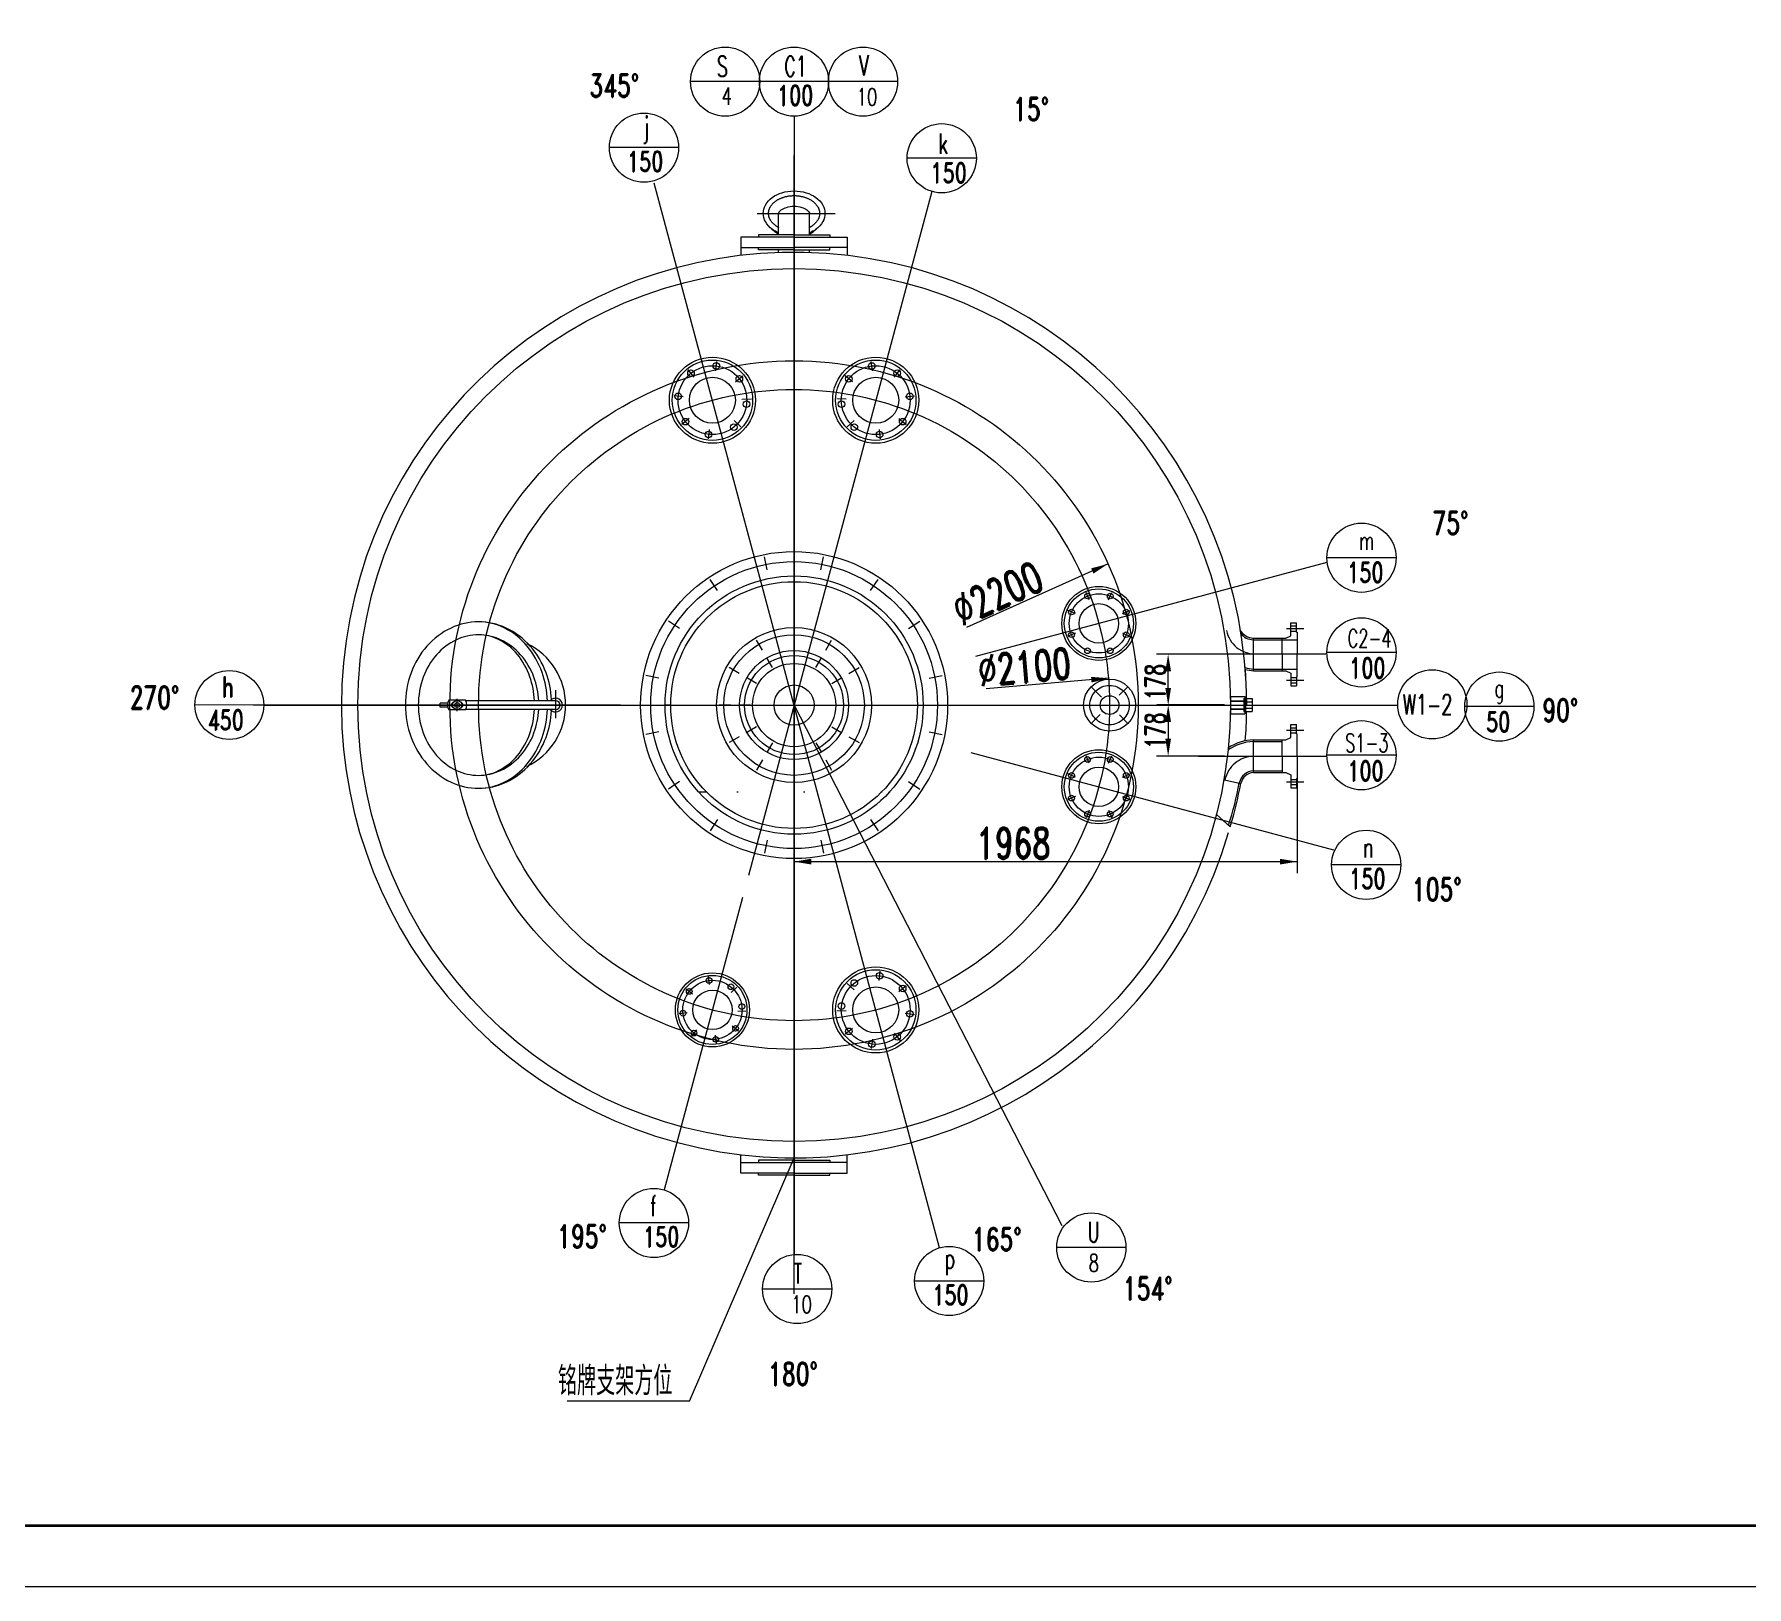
# Model space of a CAD drawing. Header units: millimetres. Extents: x -4 to 1185, y 4 to 845.
# Drawn here: x 366.2 to 647.9, y 4.2 to 259.5 of the extents above; entities that cross this region are included whole.
import ezdxf

# ---------------------------------------------------------------- set-up
doc = ezdxf.new("R2010")
doc.units = ezdxf.units.MM
doc.header["$LTSCALE"] = 20
doc.header["$PDMODE"] = 34
doc.header["$PDSIZE"] = 10
doc.linetypes.add('ACAD_ISO10W100', pattern=[18, 12, -3, 0, -3])
doc.linetypes.add('DASHDOT-M', pattern=[25, 20, -2, 1, -2])
doc.layers.get('0').update_dxf_attribs({"lineweight": 18})
doc.layers.get('DEFPOINTS').update_dxf_attribs({"lineweight": 18})
for name, color, linetype, lineweight in [('A1', 4, 'Continuous', 18), ('DIM_TEXT', 7, 'Continuous', 18), ('M1', 7, 'Continuous', 18), ('中心线', 1, 'ACAD_ISO10W100', 18), ('剖面线层', 4, 'Continuous', 18), ('粗实线层', 7, 'Continuous', 35)]:
    doc.layers.add(name, color=color, linetype=linetype, lineweight=lineweight)
doc.styles.add('HZ', font='romand.shx', dxfattribs={"width": 0.7, "bigfont": 'hz.shx'})
doc.styles.add('ROMANS', font='romans.shx', dxfattribs={"width": 0.7, "bigfont": 'gbcbig.shx'})
doc.dimstyles.get("Standard").update_dxf_attribs({"dimtxt": 9, "dimasz": 2.5, "dimexe": 2, "dimexo": 0.5, "dimgap": 0.7, "dimtad": 1, "dimdec": 3, "dimrnd": 1, "dimdsep": 46, "dimtxsty": 'ROMANS', "dimcen": 0.09, "dimdle": 5, "dimadec": 0, "dimazin": 0, "dimtfac": 1, "dimtdec": 3, "dimtmove": 2, "dimatfit": 3, "dimfxl": 0, "dimtolj": 1, "dimarcsym": 0})

# ---------------------------------------------------------------- blocks, each defined once
blk = doc.blocks.new('*X24')
at = {"layer": 'A1', "linetype": 'Continuous', "transparency": 16777216}
blk.add_hatch(color=0, dxfattribs=at).paths.add_polyline_path([(542.85, 172.35), (540.46, 170.76), (540.07, 171.62)], flags=0)
at = {"layer": 'A1', "color": 0, "linetype": 'Continuous', "transparency": 16777216}
blk.add_line((542.85, 172.35), (519.55, 161.88), dxfattribs=at)
at = {"layer": 'A1', "color": 0, "linetype": 'Continuous', "transparency": 16777216, "insert": (524.7, 167.5), "char_height": 5.096, "width": 25.9881, "attachment_point": 5, "rotation": 24.2024, "style": 'HZ'}
blk.add_mtext('%%C2200', dxfattribs=at)
blk = doc.blocks.new('*X25')
at = {"layer": 'A1', "linetype": 'Continuous', "transparency": 16777216}
blk.add_hatch(color=0, dxfattribs=at).paths.add_polyline_path([(542.92, 153.55), (540.14, 152.84), (540.06, 153.78)], flags=0)
at = {"layer": 'A1', "color": 0, "linetype": 'Continuous', "transparency": 16777216}
blk.add_line((542.92, 153.55), (522.78, 151.83), dxfattribs=at)
at = {"layer": 'A1', "color": 0, "linetype": 'Continuous', "transparency": 16777216, "insert": (529.11, 155.4), "char_height": 5.096, "width": 24.4594, "attachment_point": 5, "rotation": 4.8731, "style": 'HZ'}
blk.add_mtext('%%C2100', dxfattribs=at)
blk = doc.blocks.new('*X26')
at = {"layer": 'A1', "linetype": 'Continuous', "transparency": 16777216}
for points in [[(491.21, 123.39), (494.04, 123.87), (494.04, 122.92)], [(573.97, 123.39), (571.13, 123.86), (571.13, 122.92)]]:
    blk.add_hatch(color=0, dxfattribs=at).paths.add_polyline_path(points, flags=0)
at = {"layer": 'A1', "color": 0, "linetype": 'Continuous', "transparency": 16777216}
for p, q in [((491.21, 138.86), (491.21, 121.51)), ((573.97, 138.85), (573.97, 121.51)), ((491.21, 123.39), (573.97, 123.39))]:
    blk.add_line(p, q, dxfattribs=at)
at = {"layer": 'A1', "color": 0, "linetype": 'Continuous', "transparency": 16777216, "insert": (527.31, 126.41), "char_height": 5.096, "width": 17.3254, "attachment_point": 5, "rotation": 359.9991, "style": 'HZ'}
blk.add_mtext('1968', dxfattribs=at)

msp = doc.modelspace()

# ---------------------------------------------------------------- hatches: boundary and pattern name
at = {"linetype": 'ByBlock'}
for points in [[(553.2153, 154.6929), (552.2716, 154.6913), (552.7387, 157.523)], [(553.2199, 151.9418), (552.2763, 151.9403), (552.7529, 149.1101)], [(552.2763, 146.3417), (553.2199, 146.3401), (552.7529, 149.1719)], [(552.2716, 143.5907), (553.2153, 143.5891), (552.7387, 140.7589)]]:
    msp.add_hatch(color=0, dxfattribs=at).paths.add_polyline_path(points, flags=0)
at = {"layer": 'A1', "linetype": 'Continuous'}
h = msp.add_hatch(dxfattribs=at)
h.set_pattern_fill('ANSI31', scale=14.155, angle=315, style=0)
edge = h.paths.add_edge_path(flags=0)
edge.add_line((491.2079, 169.4295), (491.2079, 170.3731))
edge.add_arc((491.2079, 149.141), 21.2321, 90, 180.000004)
edge.add_arc((491.2079, 149.141), 21.2321, 180.000001, 255.000004)
edge.add_line((485.7126, 128.6323), (485.9568, 129.5438))
edge.add_arc((491.2079, 149.141), 20.2885, 180.000001, 255.000004, ccw=False)
edge.add_arc((491.2079, 149.141), 20.2885, 90, 180, ccw=False)
edge = h.paths.add_edge_path(flags=0)
edge.add_line((469.9757, 149.141), (470.9194, 149.141))
edge.add_arc((491.2079, 149.141), 20.2885, 75.000002, 179.999998, ccw=False)
edge.add_line((496.4589, 168.7382), (496.7031, 169.6497))
edge.add_arc((491.2079, 149.141), 21.2321, 75.000002, 179.999998)
edge = h.paths.add_edge_path(flags=0)
edge.add_line((491.2079, 128.8525), (491.2079, 127.9088))
edge.add_arc((491.2079, 149.141), 21.2321, 270, 360.000004)
edge.add_arc((491.2079, 149.141), 21.2321, 359.999999, 435.000001)
edge.add_line((496.7031, 169.6497), (496.4589, 168.7382))
edge.add_arc((491.2079, 149.141), 20.2885, -0.000001, 75.000001, ccw=False)
edge.add_arc((491.2079, 149.141), 20.2885, -90, 0, ccw=False)
edge = h.paths.add_edge_path(flags=0)
edge.add_line((512.44, 149.141), (511.4964, 149.141))
edge.add_arc((491.2079, 149.141), 20.2885, -104.999994, 0.000002, ccw=False)
edge.add_line((485.9568, 129.5438), (485.7126, 128.6323))
edge.add_arc((491.2079, 149.141), 21.2321, 255.000002, 359.999998)

# ---------------------------------------------------------------- linework, layer by layer
at = {"color": 0, "linetype": 'ByBlock'}
for p, q in [((560.5921, 157.5363), (550.8514, 157.5199)), ((552.7481, 151.9411), (552.7435, 154.6921)), ((562.0217, 149.1562), (550.8656, 149.175)), ((560.6063, 149.1233), (550.8656, 149.1069)), ((552.7481, 146.3409), (552.7435, 143.5899)), ((562.0076, 140.7433), (550.8514, 140.7621))]:
    msp.add_line(p, q, dxfattribs=at)
at = {"layer": 'A1', "color": 1, "linetype": 'DASHDOT-M'}
for p, q in [((491.2079, 245.9727), (491.2079, 58.7777)), ((491.2079, 52.3092), (491.2079, 239.5043)), ((513.8427, 233.6155), (483.6983, 121.1148)), ((485.1381, 229.9926), (497.9654, 229.9926)), ((478.3257, 204.1073), (478.5006, 205.6421)), ((504.09, 204.1073), (503.9151, 205.6421)), ((474.7462, 203.0809), (473.7846, 204.2899)), ((481.5826, 202.302), (482.7915, 203.2636)), ((500.8332, 202.302), (499.6242, 203.2636)), ((507.6695, 203.0809), (508.6311, 204.2899)), ((472.9409, 199.8241), (471.4061, 199.9989)), ((482.6373, 199.4431), (484.1811, 199.497)), ((499.7784, 199.4431), (498.2346, 199.497)), ((509.4748, 199.8241), (511.0096, 199.9989)), ((473.9673, 196.2446), (472.7584, 195.283)), ((477.2242, 194.4393), (477.0493, 192.9045)), ((481.3332, 195.9552), (482.463, 194.9017)), ((501.0825, 195.9552), (499.9528, 194.9017)), ((505.1915, 194.4393), (505.3664, 192.9045)), ((508.4484, 196.2446), (509.6573, 195.283)), ((515.1234, 59.8868), (482.7335, 180.7678)), ((521.1198, 157.1559), (578.9011, 172.6383)), ((539.739, 166.4396), (539.2306, 167.6669)), ((542.9414, 166.4396), (543.4498, 167.6669)), ((537.4745, 164.1751), (536.2472, 164.6835)), ((545.2058, 164.1751), (546.4332, 164.6835)), ((537.4745, 160.9727), (536.2472, 160.4643)), ((545.2058, 160.9727), (546.4332, 160.4643)), ((572.2119, 161.721), (575.0619, 161.721)), ((555.7343, 157.5395), (578.6903, 157.5395)), ((541.7996, 150.45), (540.0851, 152.1645)), ((544.7096, 150.7419), (546.1322, 152.1645)), ((572.2119, 153.2281), (575.0619, 153.2281)), ((462.6371, 149.141), (402.2463, 149.141)), ((403.9629, 149.141), (590.4973, 149.141)), ((540.0851, 146.1175), (541.5657, 147.598)), ((546.1322, 146.1175), (544.74, 147.5096)), ((572.2119, 144.9889), (575.0619, 144.9889)), ((520.2706, 141.3536), (579.9655, 125.3585)), ((539.739, 139.5737), (539.2306, 140.8011)), ((542.9414, 139.5737), (543.4498, 140.8011)), ((557.665, 140.7425), (578.8052, 140.7425)), ((566.9964, 140.7437), (578.8051, 140.7437)), ((537.4745, 137.3093), (536.2472, 137.8177)), ((545.2058, 137.3093), (546.4332, 137.8177)), ((572.2119, 136.4961), (575.0619, 136.4961)), ((537.4745, 134.1069), (536.2472, 133.5985)), ((545.2058, 134.1069), (546.4332, 133.5985)), ((539.739, 131.8424), (539.2306, 130.6151)), ((542.9414, 131.8424), (543.4498, 130.6151)), ((477.3013, 103.1659), (477.1509, 104.4859)), ((505.1915, 103.8427), (505.3664, 105.3775)), ((474.5004, 101.6134), (473.4607, 102.4404)), ((480.8351, 101.8623), (481.8066, 102.7683)), ((501.0825, 102.3268), (499.9528, 103.3803)), ((508.4484, 102.0374), (509.6573, 102.999)), ((481.9566, 98.8626), (483.2842, 98.8163)), ((499.7784, 98.8389), (498.2346, 98.785)), ((473.6177, 98.535), (472.2977, 98.3846)), ((481.0495, 96.404), (482.0892, 95.577)), ((500.8332, 95.9799), (499.6242, 95.0183)), ((509.4748, 98.4579), (511.0096, 98.283)), ((475.1702, 95.7341), (474.3433, 94.6944)), ((478.2486, 94.8514), (478.399, 93.5315)), ((504.09, 94.1746), (503.9151, 92.6398)), ((507.6695, 95.201), (508.6311, 93.9921))]:
    msp.add_line(p, q, dxfattribs=at)
at = {"layer": 'A1', "color": 1, "linetype": 'Continuous'}
for p, q in [((482.7335, 180.7678), (468.2079, 234.9782)), ((486.7869, 171.3668), (486.3589, 173.5184)), ((495.6289, 171.3668), (496.0568, 173.5184)), ((478.6179, 167.9831), (477.3992, 169.8071)), ((503.7978, 167.9831), (505.0165, 169.8071)), ((472.3657, 161.7309), (470.5417, 162.9497)), ((491.2079, 159.5648), (491.2079, 161.4912)), ((510.05, 161.7309), (511.874, 162.9497)), ((485.9959, 158.1683), (485.0328, 159.8366)), ((491.2079, 156.2837), (491.2079, 158.0104)), ((496.4198, 158.1683), (497.383, 159.8366)), ((482.1805, 154.3529), (480.5123, 155.3161)), ((487.6365, 155.3268), (486.7732, 156.8221)), ((494.7792, 155.3268), (495.6426, 156.8221)), ((500.2352, 154.3529), (501.9034, 155.3161)), ((468.982, 153.562), (466.8305, 153.9899)), ((485.0221, 152.7124), (483.5267, 153.5757)), ((497.3937, 152.7124), (498.889, 153.5757)), ((513.4337, 153.562), (515.5852, 153.9899)), ((480.784, 149.141), (478.8577, 149.141)), ((484.0651, 149.141), (482.3385, 149.141)), ((498.3506, 149.141), (500.0773, 149.141)), ((501.6317, 149.141), (503.558, 149.141)), ((468.982, 144.72), (466.8305, 144.292)), ((482.1805, 143.9291), (480.5123, 142.9659)), ((485.0221, 145.5696), (483.5267, 144.7063)), ((497.3937, 145.5696), (498.889, 144.7063)), ((500.2352, 143.9291), (501.9034, 142.9659)), ((513.4337, 144.72), (515.5852, 144.292)), ((487.6365, 142.9552), (486.7732, 141.4599)), ((491.2079, 141.9982), (491.2079, 140.2716)), ((494.7792, 142.9552), (495.6426, 141.4599)), ((485.9959, 140.1137), (485.0328, 138.4454)), ((491.2079, 138.7171), (491.2079, 136.7908)), ((496.4198, 140.1137), (497.383, 138.4454)), ((472.3657, 136.5511), (470.5417, 135.3323)), ((510.05, 136.5511), (511.874, 135.3323)), ((478.6179, 130.2988), (477.3992, 128.4748)), ((503.7978, 130.2988), (505.0165, 128.4748)), ((486.7869, 126.9151), (486.3589, 124.7636)), ((495.6289, 126.9151), (496.0568, 124.7636)), ((482.7335, 117.5142), (469.8446, 69.4121))]:
    msp.add_line(p, q, dxfattribs=at)
at = {"layer": 'A1', "color": 4, "linetype": 'Continuous'}
for p, q in [((488.66, 226.4646), (488.66, 229.9926)), ((493.7557, 226.4646), (493.7557, 229.9926)), ((488.66, 223.5514), (488.66, 223.9963)), ((493.7557, 223.5514), (493.7557, 223.9963)), ((491.2079, 169.4295), (491.2079, 170.3731)), ((572.928, 160.5414), (572.928, 162.6647)), ((572.928, 162.6647), (573.8717, 162.6647)), ((572.928, 162.1456), (573.8717, 162.1456)), ((572.928, 161.2964), (573.8717, 161.2964)), ((573.8717, 161.1548), (573.8717, 162.6647)), ((573.8717, 161.1548), (573.966, 161.1548)), ((573.966, 161.1548), (573.966, 157.5407)), ((566.7781, 154.7852), (566.7781, 160.1648)), ((566.7781, 160.164), (572.0787, 160.164)), ((566.7781, 160.164), (572.0787, 160.164)), ((566.7781, 159.8809), (573.966, 159.8809)), ((566.7781, 159.8809), (573.966, 159.8809)), ((571.5125, 157.4746), (571.5125, 160.164)), ((572.0787, 160.164), (572.928, 160.5414)), ((566.7781, 155.0683), (573.966, 155.0683)), ((571.5125, 157.4746), (571.5125, 154.7852)), ((573.966, 153.7943), (573.966, 157.5407)), ((566.7781, 154.7852), (572.0787, 154.7852)), ((572.0787, 154.7852), (572.928, 154.4077)), ((572.928, 154.4077), (572.928, 152.2845)), ((572.928, 153.6528), (573.8717, 153.6528)), ((572.928, 152.8035), (573.8717, 152.8035)), ((572.928, 152.2845), (573.8717, 152.2845)), ((573.8717, 153.7943), (573.8717, 152.2845)), ((573.8717, 153.7943), (573.966, 153.7943)), ((562.9725, 150.5565), (565.3316, 150.5565)), ((562.9725, 150.5565), (562.9725, 147.7255)), ((562.9855, 149.8346), (565.1901, 149.8346)), ((565.1901, 150.2262), (565.3316, 150.2262)), ((565.1901, 150.2262), (565.1901, 148.0558)), ((565.3316, 150.5565), (565.3316, 147.7255)), ((565.3316, 150.1318), (565.4732, 150.1318)), ((565.4732, 150.2073), (565.4732, 148.0747)), ((565.4732, 150.2073), (566.566, 150.2073)), ((565.4732, 149.6741), (566.566, 149.6741)), ((566.5584, 150.2073), (566.5584, 148.0747)), ((470.9194, 149.141), (469.9757, 149.141)), ((511.4964, 149.141), (512.44, 149.141)), ((562.9725, 147.7255), (565.3316, 147.7255)), ((562.9855, 148.4474), (565.1901, 148.4474)), ((565.1901, 148.0558), (565.3316, 148.0558)), ((565.3316, 148.1501), (565.4732, 148.1501)), ((565.4732, 148.6078), (566.566, 148.6078)), ((565.4732, 148.0747), (566.566, 148.0747)), ((572.0787, 143.4319), (572.928, 143.8094)), ((572.928, 143.8094), (572.928, 145.9326)), ((572.928, 145.9326), (573.8717, 145.9326)), ((572.928, 145.4136), (573.8717, 145.4136)), ((572.928, 144.5643), (573.8717, 144.5643)), ((573.8717, 144.4227), (573.8717, 145.9326)), ((573.8717, 144.4227), (573.966, 144.4227)), ((573.966, 140.7425), (573.966, 144.4227)), ((566.7823, 138.0531), (566.7823, 143.4319)), ((566.7823, 143.4319), (572.0787, 143.4319)), ((566.7823, 143.1488), (571.5125, 143.1488)), ((571.5125, 140.7425), (571.5125, 143.4319)), ((566.7823, 138.3362), (571.5125, 138.3362)), ((566.7823, 138.0531), (572.0787, 138.0531)), ((571.5125, 140.7425), (571.5125, 138.0531)), ((572.0787, 138.0531), (572.928, 137.6756)), ((573.966, 140.7425), (573.966, 137.0623)), ((562.0057, 136.8495), (564.7163, 136.2668)), ((572.928, 137.6756), (572.928, 135.5524)), ((572.928, 136.9207), (573.8717, 136.9207)), ((572.928, 136.0714), (573.8717, 136.0714)), ((572.928, 135.5524), (573.8717, 135.5524)), ((573.8717, 137.0623), (573.8717, 135.5524)), ((573.8717, 137.0623), (573.966, 137.0623)), ((491.2079, 128.8525), (491.2079, 127.9088))]:
    msp.add_line(p, q, dxfattribs=at)
at = {"layer": 'A1'}
for p, q in [((434.2254, 149.4608), (432.9941, 149.4608)), ((432.9941, 148.8213), (432.9941, 149.4608)), ((437.1764, 149.9404), (434.4073, 149.9403)), ((451.9864, 149.8604), (437.2196, 149.8603)), ((434.2254, 148.8213), (432.9941, 148.8213)), ((437.1764, 148.3416), (434.4073, 148.3416)), ((451.9864, 148.4215), (437.2195, 148.4214))]:
    msp.add_line(p, q, dxfattribs=at)
at = {"layer": 'A1', "color": 7, "linetype": 'Continuous'}
for p, q in [((562.9855, 149.7779), (565.1901, 149.7779)), ((491.2079, 149.141), (491.2079, 140.7425)), ((562.9855, 148.504), (565.1901, 148.504)), ((573.966, 140.7412), (578.8043, 140.7538)), ((562.876, 129.1882), (560.6732, 131.1208)), ((474.0086, 34.6876), (491.2079, 74.6869))]:
    msp.add_line(p, q, dxfattribs=at)
at = {"layer": 'A1', "color": 4, "linetype": 'Continuous'}
for points in [[(488.66, 226.7861, -0.05683099), (487.6213, 227.3763, -0.10643301), (486.4926, 228.6414, -0.12982584), (486.1357, 229.9926, -0.12982584), (486.4926, 231.3439, -0.10643301), (487.6213, 232.609, -0.08440053), (489.2035, 233.3965, -0.07349243), (491.2079, 233.6927, -0.07349243), (493.2122, 233.3965, -0.08440053), (494.7944, 232.609, -0.10643301), (495.9231, 231.3439, -0.12982584), (496.28, 229.9926, -0.12982584), (495.9231, 228.6414, -0.10643301), (494.7944, 227.3763, -0.05683099), (493.7557, 226.7861, -0.05683099)], [(488.66, 229.9926, -0.12982584), (488.6877, 230.0975, -0.10643301), (489.109, 230.5697, -0.08440053), (489.9336, 230.9801, -0.07349243), (491.2079, 231.1684, -0.07349243), (492.4821, 230.9801, -0.08440053), (493.3067, 230.5697, -0.10643301), (493.728, 230.0975, -0.12982584), (493.7557, 229.9926)], [(439.3071, 162.8239, 0.11046703), (434.7794, 161.8112, 0.10267182), (430.7962, 158.8163, 0.09328054), (428.2088, 154.4548, 0.08757629), (427.2708, 149.141, 0.08757629), (428.2088, 143.8271, 0.09328054), (430.7962, 139.4657, 0.10267182), (434.7794, 136.4707, 0.11046703), (439.3071, 135.458, 0.11046703), (443.8347, 136.4707, 0.10267182), (447.818, 139.4657, 0.09328054), (450.4054, 143.8271, 0.07263955), (451.316, 148.2201, 0.00324946)], [(439.3071, 160.7007, 0.11046703), (435.6839, 159.8903, 0.10267182), (432.3904, 157.4139, 0.09328054), (430.2037, 153.7279, 0.08757629), (429.394, 149.141, 0.08757629), (430.2037, 144.554, 0.09328054), (432.3904, 140.868, 0.10267182), (435.6839, 138.3916, 0.11046703), (439.3071, 137.5813, 0.11046703), (442.9302, 138.3916, 0.10267182), (446.2238, 140.868, 0.09328054), (448.4105, 144.554, 0.07405778), (449.2008, 148.4215, 0.0134314)], [(451.316, 150.0619, 0.07263973), (450.4054, 154.4548, 0.09328054), (447.818, 158.8163, 0.10267182), (443.8347, 161.8112, 0.11046703), (439.3071, 162.8239, 0.11046703)], [(450.6278, 149.8604, 0.07184641), (449.7517, 154.4872, 0.09057112), (447.3232, 158.8163, 0.10420063), (443.5338, 161.8262, 0.11642367), (439.3071, 162.8239, 0.11642367)], [(449.2008, 149.8604, 0.07405878), (448.4105, 153.7279, 0.09328054), (446.2238, 157.4139, 0.10267182), (442.9302, 159.8903, 0.11046703), (439.3071, 160.7007, 0.11046703)], [(448.5023, 149.8604, 0.07022072), (447.7434, 153.798, 0.09057112), (445.6882, 157.4617, 0.10420063), (442.5843, 159.9271, 0.11642367), (439.3071, 160.7007, 0.11642367)], [(439.3071, 135.458, 0.11642367), (443.5338, 136.4557, 0.10420063), (447.3232, 139.4657, 0.09057112), (449.7517, 143.7948, 0.07184595), (450.6278, 148.4215, 0.01092429)], [(439.3071, 137.5813, 0.11642367), (442.5843, 138.3548, 0.10420063), (445.6882, 140.8203, 0.09057112), (447.7434, 144.484, 0.07021961), (448.5023, 148.4215, 0.01254268)]]:
    msp.add_lwpolyline(points, format="xyb", dxfattribs=at)
at = {"layer": 'A1', "color": 1, "linetype": 'DASHDOT-M'}
msp.add_lwpolyline([(488.66, 227.6995, -0.03661626), (488.108, 228.0434, -0.10643301), (487.2106, 229.0491, -0.12982584), (486.9614, 229.9926, -0.12982584), (487.2106, 230.9362, -0.10643301), (488.108, 231.9419, -0.08440053), (489.4423, 232.6061, -0.07349243), (491.2079, 232.867, -0.07349243), (492.9734, 232.6061, -0.08440053), (494.3078, 231.9419, -0.10643301), (495.2051, 230.9362, -0.12982584), (495.4543, 229.9926, -0.12982584), (495.2051, 229.0491, -0.10643301), (494.3078, 228.0434, -0.03661626), (493.7557, 227.6995, -0.03661626)], format="xyb", dxfattribs=at)
at = {"layer": 'A1', "color": 4, "linetype": 'Continuous'}
for centre, radius in [((491.2079, 149.141), 71.7646), ((477.775, 199.2733), 7.0774), ((477.775, 199.2733), 6.6056), ((504.6408, 199.2733), 7.0774), ((504.6408, 199.2733), 6.6056), ((474.2503, 203.7044), 0.5426), ((477.775, 199.2733), 3.7746), ((478.4159, 204.8988), 0.5426), ((482.206, 202.7979), 0.5426), ((500.2097, 202.7979), 0.5426), ((504.6408, 199.2733), 3.7746), ((503.9998, 204.8988), 0.5426), ((508.1654, 203.7044), 0.5426), ((472.1494, 199.9142), 0.5426), ((510.2663, 199.9142), 0.5426), ((483.4005, 198.6324), 0.5426), ((499.0153, 198.6324), 0.5426), ((473.3439, 195.7487), 0.5426), ((481.2996, 194.8422), 0.5426), ((501.1162, 194.8422), 0.5426), ((509.0718, 195.7487), 0.5426), ((477.134, 193.6478), 0.5426), ((505.2817, 193.6478), 0.5426), ((491.2079, 149.141), 25.2427), ((491.2079, 149.141), 21.2321), ((491.2079, 149.141), 20.2885), ((541.3402, 162.5739), 6.0865), ((541.3402, 162.5739), 5.6808), ((539.4768, 167.0725), 0.4666), ((543.2036, 167.0725), 0.4666), ((536.8416, 164.4373), 0.4666), ((541.3402, 162.5739), 3.2462), ((545.8388, 164.4373), 0.4666), ((491.2079, 149.141), 12.7393), ((536.8416, 160.7105), 0.4666), ((545.8388, 160.7105), 0.4666), ((491.2079, 149.141), 8.9647), ((539.4768, 158.0753), 0.4666), ((543.2036, 158.0753), 0.4666), ((491.2079, 149.141), 6.8415), ((491.2079, 149.141), 3.3028), ((543.1087, 149.141), 4.2759), ((543.1087, 149.141), 1.5387), ((541.3402, 135.7081), 6.0865), ((541.3402, 135.7081), 5.6808), ((536.8416, 137.5714), 0.4666), ((541.3402, 135.7081), 3.2462), ((539.4768, 140.2067), 0.4666), ((543.2036, 140.2067), 0.4666), ((545.8388, 137.5714), 0.4666), ((536.8416, 133.8447), 0.4666), ((545.8388, 133.8447), 0.4666), ((539.4768, 131.2095), 0.4666), ((543.2036, 131.2095), 0.4666), ((477.775, 99.0087), 6.0865), ((477.775, 99.0087), 5.6808), ((477.2237, 103.8466), 0.4666), ((504.6408, 99.0087), 7.0774), ((504.6408, 99.0087), 6.6056), ((505.2817, 104.6342), 0.5426), ((473.9642, 102.0398), 0.4666), ((477.775, 99.0087), 3.2462), ((480.8061, 102.8194), 0.4666), ((501.1162, 103.4397), 0.5426), ((504.6408, 99.0087), 3.7746), ((509.0718, 102.5333), 0.5426), ((472.937, 98.4575), 0.4666), ((482.6129, 99.5599), 0.4666), ((499.0153, 99.6496), 0.5426), ((510.2663, 98.3677), 0.5426), ((481.5857, 95.9775), 0.4666), ((500.2097, 95.484), 0.5426), ((474.7438, 95.198), 0.4666), ((478.3262, 94.1707), 0.4666), ((503.9998, 93.3832), 0.5426), ((508.1654, 94.5776), 0.5426)]:
    msp.add_circle(centre, radius, dxfattribs=at)
at = {"layer": 'A1', "color": 1, "linetype": 'DASHDOT-M'}
for centre, radius in [((491.2079, 149.141), 56.619), ((477.775, 199.2733), 5.6619), ((504.6408, 199.2733), 5.6619), ((491.2079, 149.141), 51.9008), ((491.2079, 149.141), 23.5913), ((541.3402, 162.5739), 4.8692), ((543.1087, 149.141), 3.2438), ((541.3402, 135.7081), 4.8692), ((504.6408, 99.0087), 5.6619), ((477.775, 99.0087), 4.8692)]:
    msp.add_circle(centre, radius, dxfattribs=at)
at = {"layer": 'A1', "color": 1, "linetype": 'Continuous'}
for radius in [11.5597, 8.139]:
    msp.add_circle((491.2079, 149.141), radius, dxfattribs=at)
at = {"layer": 'A1'}
for radius in [0.7594, 0.3997]:
    msp.add_circle((435.7919, 149.141), radius, dxfattribs=at)
at = {"layer": 'A1', "color": 4, "linetype": 'Continuous'}
for centre, radius, start, end in [((491.2079, 231.1114), 5.1969, 224.599867, 240.641767), ((491.2079, 231.1114), 5.1969, 299.358233, 315.400133), ((491.2079, 149.141), 74.454, 0, 343.665516), ((566.8922, 162.9223), 2.7599, 212.088003, 267.630762), ((566.7946, 162.587), 2.7054, 217.213388, 269.649609), ((442.4506, 149.141), 11.1823, 0, 64.533429), ((491.2079, 149.141), 74.454, 0.820614, 4.850897), ((567.2564, 162.2483), 7.1953, 255.108035, 266.18873), ((567.2564, 162.2483), 7.4784, 255.875045, 266.333206), ((442.4506, 149.141), 11.1823, 295.466571, 0), ((491.2079, 149.141), 74.454, 355.471542, 359.179386), ((567.1088, 135.2508), 7.9047, 92.366912, 125.272735), ((567.1305, 135.1635), 8.2758, 92.411163, 123.322948), ((566.9165, 135.8091), 2.5307, 93.039134, 167.459644), ((566.9174, 135.8085), 2.2486, 93.442443, 167.301518), ((521.7914, 143.6059), 43.2565, 340.814289, 350.331752), ((516.8354, 144.2018), 48.4882, 341.90796, 350.613198)]:
    msp.add_arc(centre, radius, start, end, dxfattribs=at)
at = {"layer": 'A1', "color": 1, "linetype": 'DASHDOT-M'}
for centre, start, end in [((567.0422, 162.3284), 191.347656, 270), ((566.7823, 135.8897), 90, 168.652344)]:
    msp.add_arc(centre, 4.789, start, end, dxfattribs=at)
at = {"layer": 'A1'}
for centre, radius, start, end in [((435.7919, 149.141), 1.5987, 150.000442, 210.000442), ((435.289, 149.141), 0.4397, 107.170541, 252.830344), ((436.2947, 149.141), 0.4397, 287.170541, 72.830344), ((435.7919, 149.141), 1.5987, 330.000442, 30.000442), ((451.9864, 149.141), 1.1391, 219.167153, 140.833732), ((451.9864, 149.141), 0.7194, 270.000442, 90.000442)]:
    msp.add_arc(centre, radius, start, end, dxfattribs=at)
at = {"layer": 'DEFPOINTS', "color": 0, "linetype": 'ByBlock'}
for p in [(552.7387, 157.523), (562.4794, 157.5395), (562.4936, 149.1554), (562.4936, 149.1265), (552.7387, 140.7589), (562.4794, 140.7425)]:
    msp.add_point(p, dxfattribs=at)
at = {"layer": 'DIM_TEXT', "color": 7, "linetype": 'Continuous'}
msp.add_line((491.2079, 149.141), (535.2313, 63.5377), dxfattribs=at)
at = {"layer": 'M1', "color": 7, "linetype": 'Continuous'}
for p, q in [((485.5281, 251.6641), (474.2042, 251.6641)), ((496.8519, 251.6641), (485.5281, 251.6641)), ((508.2052, 251.6641), (496.8814, 251.6641)), ((472.1813, 240.8051), (460.8575, 240.8051)), ((521.1588, 239.0613), (509.835, 239.0613)), ((590.2079, 173.3645), (578.8841, 173.3645)), ((590.2079, 157.8028), (578.8841, 157.8028)), ((403.9629, 149.141), (392.6391, 149.1602)), ((612.8784, 148.8891), (601.5546, 148.8891)), ((590.2079, 140.8897), (578.8841, 140.8897)), ((590.9785, 122.8632), (579.6547, 122.8632)), ((473.8139, 63.9782), (462.4901, 63.9782)), ((545.7689, 59.9346), (534.4451, 59.9346)), ((522.39, 54.4263), (511.0662, 54.4263)), ((497.3717, 53.1084), (486.0479, 53.1084)), ((474.0086, 34.6876), (453.8619, 34.6876))]:
    msp.add_line(p, q, dxfattribs=at)
for centre, radius in [((479.8662, 251.6641), 5.6914), ((491.19, 251.6641), 5.6914), ((502.5433, 251.6641), 5.6914), ((466.5194, 240.8051), 5.6914), ((515.4969, 239.0613), 5.6914), ((584.546, 173.3645), 5.6914), ((584.546, 157.8028), 5.6914), ((596.1877, 149.2522), 5.6914), ((398.301, 149.1506), 5.6619), ((607.2165, 148.8891), 5.6914), ((584.546, 140.8897), 5.6914), ((585.3166, 122.8632), 5.6914), ((468.152, 63.9782), 5.6914), ((540.107, 59.9346), 5.6914), ((516.7281, 54.4263), 5.6914), ((491.7098, 53.1084), 5.6914)]:
    msp.add_circle(centre, radius, dxfattribs=at)
at = {"layer": '中心线'}
for p, q in [((435.7919, 148.1162), (435.7919, 150.1658)), ((451.979, 151.6165), (451.979, 146.9644))]:
    msp.add_line(p, q, dxfattribs=at)
at = {"layer": '剖面线层'}
for p, q in [((491.2079, 226.0986), (482.4622, 226.0986)), ((482.4622, 226.0986), (482.4622, 223.0796)), ((491.2079, 226.4646), (485.3387, 226.4646)), ((485.3387, 226.4646), (485.3387, 226.0986)), ((491.2079, 226.4646), (497.077, 226.4646)), ((491.2079, 226.0986), (499.9536, 226.0986)), ((497.077, 226.4646), (497.077, 226.0986)), ((499.9536, 226.0986), (499.9536, 223.0796)), ((482.4622, 224.3623), (491.2079, 224.3623)), ((485.3387, 223.9963), (485.3387, 224.3623)), ((491.2079, 223.9963), (485.3387, 223.9963)), ((499.9536, 224.3623), (491.2079, 224.3623)), ((491.2079, 223.9963), (497.077, 223.9963)), ((497.077, 223.9963), (497.077, 224.3623)), ((482.4622, 72.1833), (482.4622, 75.2024)), ((482.4622, 73.9197), (491.2079, 73.9197)), ((485.3387, 74.2857), (485.3387, 73.9197)), ((491.2079, 74.2857), (485.3387, 74.2857)), ((491.2079, 74.2857), (497.077, 74.2857)), ((499.9536, 73.9197), (491.2079, 73.9197)), ((497.077, 74.2857), (497.077, 73.9197)), ((499.9536, 72.1833), (499.9536, 75.2024)), ((491.2079, 72.1833), (482.4622, 72.1833)), ((485.3387, 71.8173), (485.3387, 72.1833)), ((491.2079, 71.8173), (485.3387, 71.8173)), ((491.2079, 72.1833), (499.9536, 72.1833)), ((491.2079, 71.8173), (497.077, 71.8173)), ((497.077, 71.8173), (497.077, 72.1833))]:
    msp.add_line(p, q, dxfattribs=at)
msp.add_lwpolyline([(-4.1548, 4.1548), (-4.1548, 845.1548), (1184.8452, 845.1548), (1184.8452, 4.1548)], close=True, dxfattribs=at)
at = {"layer": '粗实线层'}
msp.add_lwpolyline([(20.8452, 14.1548), (20.8452, 835.1548), (1174.8452, 835.1548), (1174.8452, 14.1548)], close=True, dxfattribs=at)

# ---------------------------------------------------------------- texts
at = {"color": 0, "linetype": 'ByBlock', "char_height": 3.30278, "width": 16.844167, "attachment_point": 5, "rotation": 89.903374, "style": 'HZ'}
for insert in [(550.6226, 152.9608), (550.6226, 144.969)]:
    msp.add_mtext('178', dxfattribs=dict(at, insert=insert))
at = {"layer": 'M1', "color": 7, "linetype": 'Continuous', "attachment_point": 7, "style": 'HZ'}
for s, insert, char_height, width in [('{\\W0.64;S}', (478.4962, 252.5239), 3.30278, 1.585333), ('{\\W0.64;C1}', (489.5908, 252.5239), 3.302778, 3.170667), ('{\\W0.64;V}', (501.8661, 252.6933), 3.30278, 1.81181), ('345%%D', (457.5552, 249.1298), 3.7746, 9.059048), ('100', (488.424, 247.7484), 3.30278, 5.945), ('4', (479.3014, 247.8684), 2.831, 2.9725), ('10', (501.4953, 247.7208), 2.83095, 2.9725), ('15%%D', (527.2547, 245.2576), 3.7746, 5.661905), ('{\\W0.64;j}', (466.419, 241.469), 3.30278, 1.81181), ('{\\W0.64;k}', (514.9521, 239.8042), 3.30278, 1.358857), ('150', (463.7535, 236.8894), 3.30278, 5.697292), ('150', (513.6723, 235.019), 3.30278, 5.697292), ('75%%D', (596.2393, 177.2009), 3.7746, 6.511191), ('{\\W0.64;m}', (584.162, 174.6659), 3.01968, 1.863576), ('150', (582.2132, 169.3171), 3.30278, 5.945), ('{\\W0.64;C2-4}', (582.2837, 158.6082), 3.019683, 7.454302), ('100', (582.544, 153.5833), 3.30278, 5.945), ('270%%D', (381.9222, 148.4898), 3.7746, 9.625238), ('{\\W0.64;g}', (606.445, 149.3949), 3.01968, 1.242384), ('{\\W0.64;W1-2}', (591.3386, 147.5644), 3.302778, 8.606095), ('90%%D', (614.3128, 146.4063), 3.7746, 6.794286), ('50', (605.0573, 144.7368), 3.30278, 3.963333), ('{\\W0.64;S1-3}', (581.8703, 141.4024), 3.019683, 6.83311), ('100', (582.2312, 136.6701), 3.30278, 5.945), ('{\\W0.64;n}', (584.7897, 124.0801), 3.30278, 1.358857), ('150', (582.5506, 118.9475), 3.30278, 5.945), ('105%%D', (592.8657, 116.9488), 3.7746, 8.492857), ('{\\W0.64;f}', (467.5253, 65.1102), 3.30278, 0.452952), ('195%%D', (452.2645, 59.8861), 3.7746, 8.492857), ('150', (466.3885, 60.0624), 3.30278, 5.945), ('165%%D', (520.4859, 59.4061), 3.7746, 8.492857), ('{\\W0.64;U}', (539.4802, 60.8386), 3.30278, 1.585333), ('{\\W0.64;T}', (491.083, 54.0124), 3.30278, 1.585333), ('{\\W0.64;p}', (515.9713, 55.3944), 3.30278, 1.358857), ('8', (539.6642, 55.9913), 2.831, 2.9725), ('150', (513.9621, 50.5105), 3.30278, 5.697292), ('154%%D', (545.318, 51.3158), 3.7746, 8.492857), ('10', (490.7425, 49.1651), 2.83095, 2.9725), ('铭牌支架方位', (452.3643, 35.6283), 4.71825, 29.683715), ('180%%D', (486.9479, 37.2746), 3.7746, 8.775952)]:
    msp.add_mtext(s, dxfattribs=dict(at, insert=insert, char_height=char_height, width=width))
at = {"layer": 'M1', "color": 7, "linetype": 'Continuous', "attachment_point": 7, "rotation": 359.902582, "style": 'HZ'}
for s, insert, char_height, width in [('h', (397.0653, 150.4796), 3.3028, 1.494673), ('450', (394.7347, 145.0583), 3.30278, 6.44884)]:
    msp.add_mtext(s, dxfattribs=dict(at, insert=insert, char_height=char_height, width=width))

# ---------------------------------------------------------------- dimensions: what is measured, and where the dimension line sits
at = {"layer": 'A1', "color": 7, "linetype": 'Continuous'}
for p1, p2, text, picture, middle in [((439.5655, 125.9293), (542.8503, 172.3526), '%%C2200', '*X24', (525.9333, 164.749)), ((439.4947, 144.732), (542.9211, 153.5499), '%%C2100', '*X25', (529.3684, 152.3945))]:
    dim = msp.add_diameter_dim_2p(p1=p1, p2=p2, text=text, dimstyle='Standard', override={"dimscale": 0.943651, "dimtxt": 5.4, "dimasz": 3, "dimexo": 2, "dimgap": 0.5, "dimpost": '%%C<>', "dimtxsty": 'HZ', "dimsah": 1, "dimtofl": 0, "dimtmove": 0}, dxfattribs=at)
    dim.commit()
    dim.dimension.update_dxf_attribs({"geometry": picture, "text_midpoint": middle, "dimtype": 163})
dim = msp.add_linear_dim(base=(573.9658, 123.3928), p1=(491.2079, 140.7425), p2=(573.966, 140.7412), angle=359.999131, text='1968', dimstyle='Standard', override={"dimscale": 0.943651, "dimtxt": 5.4, "dimasz": 3, "dimexo": 2, "dimgap": 0.5, "dimtxsty": 'HZ', "dimsah": 1, "dimtofl": 0, "dimtmove": 0}, dxfattribs=at)
dim.commit()
dim.dimension.update_dxf_attribs({"geometry": '*X26', "text_midpoint": (527.3074, 123.3935), "dimtype": 160})

doc.saveas('drawing.dxf')
